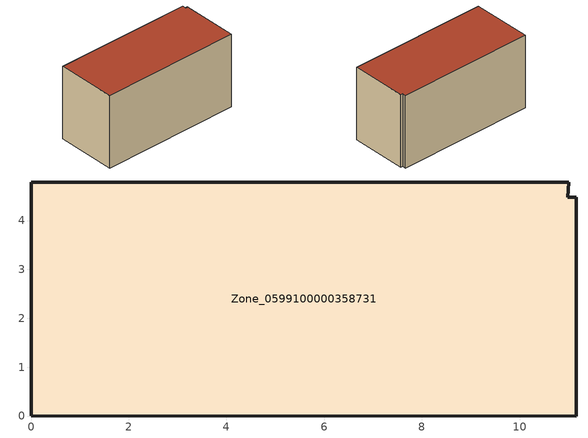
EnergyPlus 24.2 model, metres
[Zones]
Zone_0599100000358731
 floor ground (C_G): 0,0.01 0,4.79 11,4.78 10.98,4.48 11.17,4.47 11.16,0 z0
 wall outside (C_F): 0,4.79 0,0.01 11.16,0 11.17,4.47 10.98,4.48 11,4.78 0,4.79 z0:5.95
 roof outside (C_R): 0,0.01 11.16,0 11.17,4.47 10.98,4.48 11,4.78 0,4.79 z5.95
[BUILDING]
Pand.0599100000358731: North Axis=0; Terrain=City; Loads Convergence Tolerance Value=0.04; Temperature Convergence Tolerance Value=0.4; Solar Distribution=FullExterior; Maximum Number of Warmup Days=25; Minimum Number of Warmup Days=1
[Site:Location]
Rotterdam.The.Hague.AP_ZH_NLD Design_Conditions: Latitude=51.96; Longitude=4.45; Time Zone=1; Elevation=-4.5
[SITE:GROUNDTEMPERATURE:BUILDINGSURFACE]
18, 18, 18, 18, 18, 18, 18, 18, 18, 18, 18, 18
[MATERIAL] Thermal Absorptance=0.9; Solar Absorptance=0.7; Visible Absorptance=0.7
Name | Roughness | Thickness | Conductivity | Density | Specific Heat
G.TI.1992-2005 | MediumSmooth | 0.15 | 0.06 | 540 | 1210
F.TI.1992-2005 | Rough | 0.3 | 0.12 | 1920 | 840
R.TI.1992-2005 | MediumRough | 0.2 | 0.08 | 1500 | 1000
[CONSTRUCTION]
C_G: G.TI.1992-2005
C_F: F.TI.1992-2005
C_R: R.TI.1992-2005
[ZONE]
Zone_0599100000358731: Type=1; Multiplier=1; Ceiling Height=Autocalculate; Volume=Autocalculate; Floor Area=autocalculate; Part of Total Floor Area=Yes
[ZONEINFILTRATION:DESIGNFLOWRATE]
Infil_Zone_0599100000358731: Zone or ZoneList or Space or SpaceList=Zone_0599100000358731; Schedule=AlwaysOn; Design Flow Rate Calculation Method=Flow/Area; Flow Rate per Floor Area=0.0015; Constant Term Coefficient=1; Temperature Term Coefficient=0; Velocity Term Coefficient=0; Velocity Squared Term Coefficient=0
[HVACTEMPLATE:ZONE:IDEALLOADSAIRSYSTEM]
Zone_0599100000358731: Maximum Heating Supply Air Temperature=50; Minimum Cooling Supply Air Temperature=13; Maximum Heating Supply Air Humidity Ratio=0.0156; Minimum Cooling Supply Air Humidity Ratio=0.0077; Heating Limit=NoLimit; Cooling Limit=NoLimit; Dehumidification Control Type=ConstantSensibleHeatRatio; Cooling Sensible Heat Ratio=0.7; Dehumidification Setpoint=60; Humidification Control Type=None; Humidification Setpoint=30; Outdoor Air Method=None; Outdoor Air Flow Rate per Person=0.00944; Outdoor Air Flow Rate per Zone Floor Area=0; Outdoor Air Flow Rate per Zone=0; Demand Controlled Ventilation Type=None; Outdoor Air Economizer Type=NoEconomizer; Heat Recovery Type=None; Sensible Heat Recovery Effectiveness=0.7; Latent Heat Recovery Effectiveness=0.65
[ZONECONTROL:THERMOSTAT]
ThermostatControl_Zone_0599100000358731: Zone or ZoneList=Zone_0599100000358731; Control Type Schedule=DualSetpointControlType; Control 1=Thermostat_Zone_0599100000358731; Temperature Difference Between Cutout And Setpoint=0
[THERMOSTATSETPOINT:DUALSETPOINT]
Thermostat_Zone_0599100000358731: Heating Setpoint Temperature Schedule=HeatingSetpoint_Zone_0599100000358731; Cooling Setpoint Temperature Schedule=CoolingSetpoint_Zone_0599100000358731
[SCHEDULE:COMPACT]
HeatingSetpoint_Zone_0599100000358731: Through: 12/31, For: AllDays, Until: 24:00, 21
CoolingSetpoint_Zone_0599100000358731: Through: 12/31, For: AllDays, Until: 24:00, 24
DualSetpointControlType: Through: 12/31, For: AllDays, Until: 24:00, 4
AlwaysOn: Through: 12/31, For: AllDays, Until: 24:00, 1
